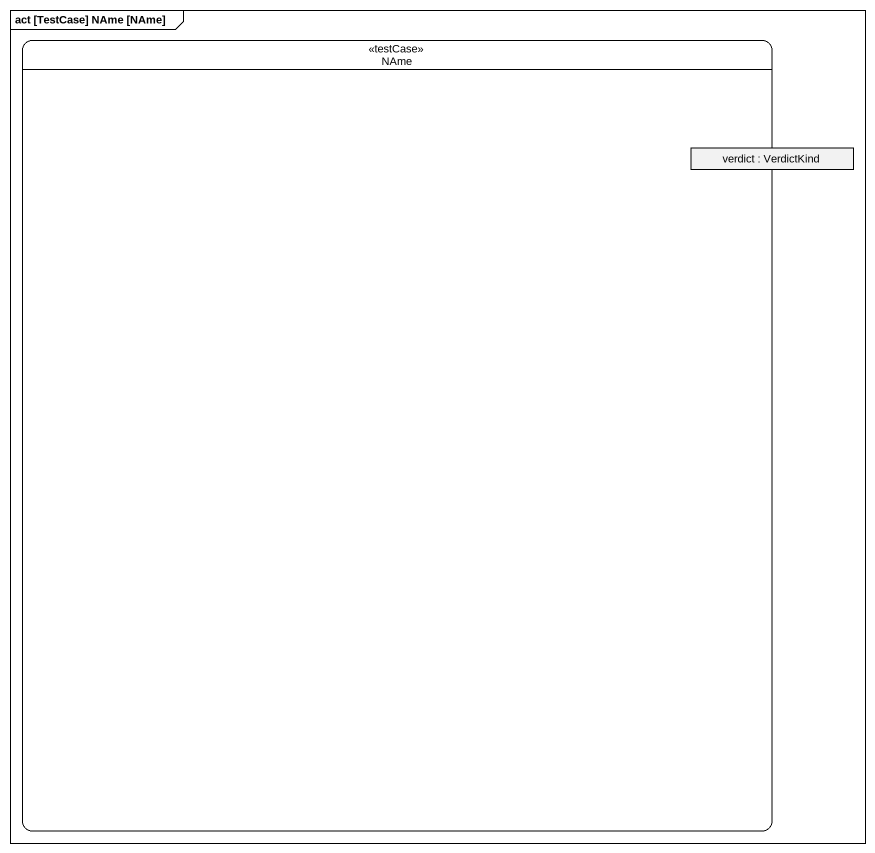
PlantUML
@startuml
mainframe act [TestCase] NAme [NAme]
hide empty description
state NAme <<testCase>> {
  state "verdict : VerdictKind" as verdict <<object>>
}
@enduml
